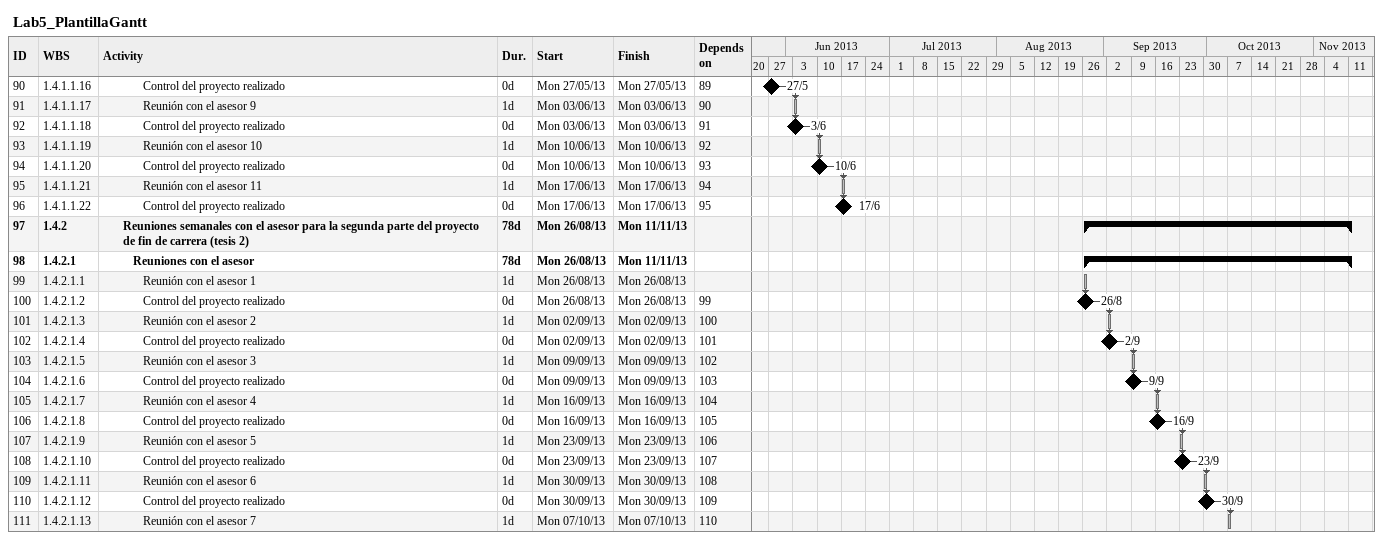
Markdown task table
Lab5_PlantillaGantt

| ID | WBS | Task | Duration | Start | Finish | Predecessors |
|---|---|---|---|---|---|---|
| 90 | 1.4.1.1.16 | Control del proyecto realizado | 0d | 2013-05-27 | 2013-05-27 | 89 |
| 91 | 1.4.1.1.17 | Reunión con el asesor 9 | 1d | 2013-06-03 | 2013-06-03 | 90 |
| 92 | 1.4.1.1.18 | Control del proyecto realizado | 0d | 2013-06-03 | 2013-06-03 | 91 |
| 93 | 1.4.1.1.19 | Reunión con el asesor 10 | 1d | 2013-06-10 | 2013-06-10 | 92 |
| 94 | 1.4.1.1.20 | Control del proyecto realizado | 0d | 2013-06-10 | 2013-06-10 | 93 |
| 95 | 1.4.1.1.21 | Reunión con el asesor 11 | 1d | 2013-06-17 | 2013-06-17 | 94 |
| 96 | 1.4.1.1.22 | Control del proyecto realizado | 0d | 2013-06-17 | 2013-06-17 | 95 |
| 97 | 1.4.2 | **Reuniones semanales con el asesor para la segunda parte del proyecto de fin de carrera (tesis 2)** | 78d | 2013-08-26 | 2013-11-11 |  |
| 98 | 1.4.2.1 | **Reuniones con el asesor** | 78d | 2013-08-26 | 2013-11-11 |  |
| 99 | 1.4.2.1.1 | Reunión con el asesor 1 | 1d | 2013-08-26 | 2013-08-26 |  |
| 100 | 1.4.2.1.2 | Control del proyecto realizado | 0d | 2013-08-26 | 2013-08-26 | 99 |
| 101 | 1.4.2.1.3 | Reunión con el asesor 2 | 1d | 2013-09-02 | 2013-09-02 | 100 |
| 102 | 1.4.2.1.4 | Control del proyecto realizado | 0d | 2013-09-02 | 2013-09-02 | 101 |
| 103 | 1.4.2.1.5 | Reunión con el asesor 3 | 1d | 2013-09-09 | 2013-09-09 | 102 |
| 104 | 1.4.2.1.6 | Control del proyecto realizado | 0d | 2013-09-09 | 2013-09-09 | 103 |
| 105 | 1.4.2.1.7 | Reunión con el asesor 4 | 1d | 2013-09-16 | 2013-09-16 | 104 |
| 106 | 1.4.2.1.8 | Control del proyecto realizado | 0d | 2013-09-16 | 2013-09-16 | 105 |
| 107 | 1.4.2.1.9 | Reunión con el asesor 5 | 1d | 2013-09-23 | 2013-09-23 | 106 |
| 108 | 1.4.2.1.10 | Control del proyecto realizado | 0d | 2013-09-23 | 2013-09-23 | 107 |
| 109 | 1.4.2.1.11 | Reunión con el asesor 6 | 1d | 2013-09-30 | 2013-09-30 | 108 |
| 110 | 1.4.2.1.12 | Control del proyecto realizado | 0d | 2013-09-30 | 2013-09-30 | 109 |
| 111 | 1.4.2.1.13 | Reunión con el asesor 7 | 1d | 2013-10-07 | 2013-10-07 | 110 |
